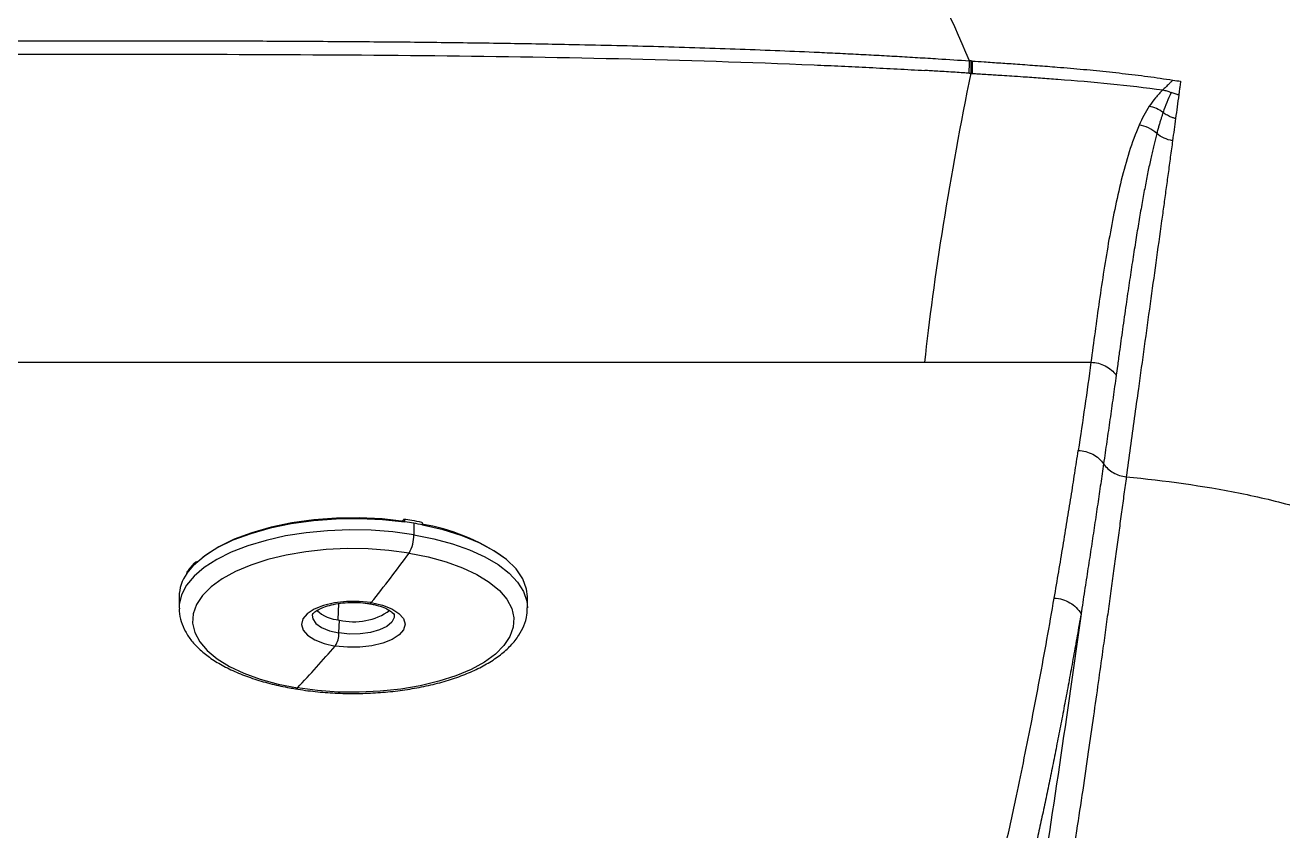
# Model space of a CAD drawing. Extents: x -50 to 28, y -10 to 124.
# Drawn here: x 10.04 to 16.64, y 67.04 to 71.27 of the extents above; entities that cross this region are included whole.
import ezdxf

# ---------------------------------------------------------------- set-up
doc = ezdxf.new("R2010")
doc.units = 0
doc.header["$MEASUREMENT"] = 0
doc.layers.add('GEOMETRY', color=2, linetype='Continuous', lineweight=25)

# ---------------------------------------------------------------- blocks, each defined once
blk = doc.blocks.new('2026 EXCURSION-ENTICE')
at = {"layer": 'GEOMETRY'}
for p, q in [((26.4862, -7.8466), (26.4773, -7.846)), ((26.4922, -7.847), (26.4862, -7.8466)), ((16.3474, -9.4282), (26.2436, -9.4282)), ((26.2436, -9.4282), (27.1147, -9.4282)), ((23.5024, -10.2618), (23.5081, -10.2549)), ((23.5101, -10.2665), (23.5108, -10.2657)), ((23.5163, -10.2661), (23.5163, -10.2679)), ((23.5629, -10.2732), (23.5629, -10.3334)), ((23.6086, -10.2832), (23.6086, -10.2814)), ((22.3731, -10.5352), (22.3731, -10.537)), ((22.4073, -10.4957), (22.4073, -10.4939)), ((22.332, -10.6582), (22.332, -10.7166)), ((24.1588, -10.7166), (24.1588, -10.6582)), ((23.1667, -10.7801), (23.1694, -10.6945)), ((23.1705, -10.849), (23.1726, -10.7811))]:
    blk.add_line(p, q, dxfattribs=at)
at = {"layer": 'GEOMETRY', "flags": 128}
for points in [[(23.5163, -10.2679), (23.3982, -10.2552), (23.2775, -10.2497), (23.1561, -10.2514), (23.0364, -10.2603), (22.9203, -10.2762), (22.81, -10.2989), (22.7074, -10.3279), (22.6142, -10.3627), (22.5323, -10.4028), (22.4629, -10.4474), (22.4073, -10.4957)], [(23.5129, -10.2632), (23.3962, -10.2507), (23.2768, -10.2453), (23.1569, -10.247), (23.0385, -10.2558), (22.9238, -10.2716), (22.8147, -10.2939), (22.7133, -10.3226), (22.6212, -10.357), (22.5402, -10.3966), (22.4715, -10.4407), (22.4589, -10.4504)], [(24.1588, -10.6582), (24.1544, -10.6183), (24.1345, -10.5647), (24.099, -10.5127), (24.0483, -10.4634), (23.9835, -10.4175), (23.9056, -10.3758), (23.8161, -10.3391), (23.7165, -10.308), (23.6086, -10.2832)], [(23.5629, -10.3334), (23.4531, -10.3186), (23.3399, -10.3101), (23.2253, -10.308), (23.111, -10.3124), (22.9989, -10.3231), (22.8906, -10.34), (22.7879, -10.3629), (22.6924, -10.3913), (22.6057, -10.4249), (22.529, -10.4631), (22.4636, -10.5053), (22.4106, -10.5508), (22.3707, -10.5989), (22.3446, -10.6489), (22.3327, -10.6999), (22.332, -10.7187)], [(23.5629, -10.3334), (23.6677, -10.3543), (23.7659, -10.3808), (23.8559, -10.4126), (23.9362, -10.4493), (24.0056, -10.4901), (24.0631, -10.5346), (24.1077, -10.5819), (24.1386, -10.6313), (24.1555, -10.682), (24.1588, -10.7166)], [(23.5385, -10.4297), (23.4328, -10.4156), (23.3239, -10.4078), (23.2136, -10.4064), (23.104, -10.4115), (22.9967, -10.423), (22.8937, -10.4406), (22.7967, -10.464), (22.7073, -10.493), (22.6272, -10.5269), (22.5577, -10.5652), (22.4999, -10.6072), (22.4549, -10.6523), (22.4234, -10.6996), (22.406, -10.7483), (22.4029, -10.7976), (22.4142, -10.8467), (22.4398, -10.8947), (22.4792, -10.9408), (22.5316, -10.9842), (22.5963, -11.0242), (22.6721, -11.06), (22.7577, -11.0911), (22.8516, -11.117), (22.9523, -11.1371)], [(23.5385, -10.4297), (23.6391, -10.4498), (23.7331, -10.4757), (23.8187, -10.5068), (23.8944, -10.5427), (23.9591, -10.5826), (24.0116, -10.626), (24.0509, -10.6721), (24.0765, -10.7201), (24.0878, -10.7692), (24.0848, -10.8186), (24.0673, -10.8673), (24.0358, -10.9146), (23.9908, -10.9596), (23.9331, -11.0017), (23.8635, -11.04), (23.7834, -11.0739), (23.6941, -11.1028), (23.5971, -11.1263), (23.4941, -11.1439), (23.3868, -11.1553), (23.2771, -11.1604), (23.1669, -11.159), (23.058, -11.1512), (22.9523, -11.1371)], [(23.3397, -10.6898), (23.2761, -10.683), (23.2107, -10.6833), (23.1472, -10.6905), (23.0895, -10.7043), (23.0409, -10.7239), (23.0041, -10.7481), (22.9814, -10.7755), (22.974, -10.8046), (22.9823, -10.8336), (23.006, -10.8609), (23.0436, -10.8849), (23.0929, -10.9042), (23.151, -10.9176)], [(23.3397, -10.6898), (23.3979, -10.7033), (23.4472, -10.7225), (23.4847, -10.7465), (23.5084, -10.7738), (23.5168, -10.8028), (23.5094, -10.8319), (23.4866, -10.8593), (23.4498, -10.8836), (23.4012, -10.9031), (23.3435, -10.9169), (23.2801, -10.9242), (23.2147, -10.9244), (23.151, -10.9176)], [(23.0301, -10.7549), (23.033, -10.7748), (23.0496, -10.7988), (23.0795, -10.8201), (23.1207, -10.8373), (23.1705, -10.849)], [(23.4606, -10.755), (23.4599, -10.7676), (23.4474, -10.7921), (23.4211, -10.8144), (23.3828, -10.8328), (23.3352, -10.8462), (23.2815, -10.8537), (23.2253, -10.8546), (23.1705, -10.849)]]:
    blk.add_lwpolyline(points, dxfattribs=at)
at = {"layer": 'GEOMETRY'}
for centre, radius, start, end in [((23.2698, -12.041), 1.792, 80.58514, 82.09265), ((23.2832, -11.9604), 1.7102, 79.03101, 80.586), ((23.4464, -11.2885), 1.0224, 55.05964, 81.06399), ((23.3767, -10.3374), 0.1863, 330.29004, 1.21657), ((16.7111, -5.4197), 8.4684, 321.51343, 323.72848), ((22.5394, -10.6609), 0.2075, 143.29857, 179.24014), ((22.6438, -10.7247), 0.3304, 135.69963, 145.01025), ((23.1884, -10.5783), 0.2034, 228.23124, 265.55098), ((23.2491, -10.4644), 0.3258, 256.42416, 305.38777), ((23.3304, -10.6847), 0.0107, 269.84235, 331.1863), ((23.0428, -10.8498), 0.1277, 327.94854, 0.35994), ((18.4048, -6.8212), 6.2695, 316.49603, 319.20272), ((22.9425, -11.1304), 0.0119, 265.79573, 325.61287)]:
    blk.add_arc(centre, radius, start, end, dxfattribs=at)
for points, knots in [([(36.6428, -38.9849), (36.6428, -38.9538), (36.6428, -38.9209), (36.6428, -38.8518), (36.6428, -38.8157), (36.6428, -38.7044), (36.6428, -38.6259), (36.6429, -38.4716), (36.6429, -38.3959), (36.6429, -38.2918), (36.6429, -38.2586), (36.6429, -38.196), (36.6429, -38.1665), (36.643, -38.1112), (36.643, -38.0854), (36.643, -38.0366), (36.643, -38.0136), (36.643, -37.9686), (36.643, -37.9463), (36.643, -37.9016), (36.643, -37.8792), (36.643, -37.7674), (36.6431, -37.6779), (36.6431, -37.2302), (36.643, -36.8711), (36.6425, -36.1483), (36.642, -35.7846), (36.6407, -35.0531), (36.6397, -34.6853), (36.6362, -33.5784), (36.6327, -32.8363), (36.6258, -31.7329), (36.6232, -31.3667), (36.6174, -30.6389), (36.6143, -30.2773), (36.6073, -29.5579), (36.6036, -29.2001), (36.5954, -28.4845), (36.5909, -28.1267), (36.5766, -27.0538), (36.5657, -26.3392), (36.5282, -24.1982), (36.497, -22.7741), (36.4381, -20.634), (36.4164, -19.92), (36.3801, -18.8478), (36.3674, -18.4902), (36.3408, -17.775), (36.3267, -17.4174), (36.2972, -16.7019), (36.2818, -16.3439), (36.2492, -15.6276), (36.2321, -15.2693), (36.1961, -14.5528), (36.1772, -14.1946), (36.1373, -13.4788), (36.1163, -13.1213), (36.0491, -12.0493), (35.9987, -11.335), (35.8805, -9.9073), (35.8128, -9.1939), (35.7232, -8.3929), (35.713, -8.3039), (35.6975, -8.1705), (35.6923, -8.1261), (35.6818, -8.0371), (35.6765, -7.9925), (35.665, -7.9028), (35.6586, -7.8577), (35.6448, -7.7684), (35.6373, -7.7241), (35.6214, -7.6359), (35.6129, -7.5919), (35.5946, -7.5036), (35.5849, -7.4593), (35.4923, -7.0621), (35.374, -6.7174), (35.0708, -6.0592), (34.8858, -5.7456), (34.4563, -5.1619), (34.2117, -4.8918), (33.673, -4.4064), (33.379, -4.1911), (32.7534, -3.8241), (32.4219, -3.6725), (31.9069, -3.4974), (31.7324, -3.4478), (31.4674, -3.3867), (31.3785, -3.3686), (31.2447, -3.3449), (31.1999, -3.3375), (31.1102, -3.3239), (31.0652, -3.3177), (30.9981, -3.3092), (30.9757, -3.3065), (30.9311, -3.3012), (30.9089, -3.2986), (30.8644, -3.2933), (30.842, -3.2907), (30.7963, -3.2853), (30.7731, -3.2826), (30.702, -3.2744), (30.6528, -3.2687), (30.5544, -3.2576), (30.5054, -3.2521), (30.4346, -3.2442), (30.4114, -3.2416), (30.3659, -3.2366), (30.3436, -3.2342), (30.2768, -3.2269), (30.2323, -3.2221), (30.0987, -3.2078), (30.0097, -3.1985), (29.208, -3.1159), (28.4943, -3.0535), (27.0663, -2.9444), (26.3519, -2.8976), (25.4585, -2.8452), (25.2798, -2.835), (24.9224, -2.8152), (24.7437, -2.8055), (24.2082, -2.7773), (23.8523, -2.7596), (23.1438, -2.7258), (22.7911, -2.7098), (22.0879, -2.6794), (21.7373, -2.665), (21.0356, -2.6375), (20.6844, -2.6244), (19.9793, -2.5993), (19.6253, -2.5873), (18.9141, -2.5644), (18.5568, -2.5535), (17.8413, -2.5327), (17.4836, -2.5228), (16.41, -2.4947), (15.6939, -2.4779), (14.2607, -2.4478), (13.5436, -2.4345), (12.1094, -2.4109), (11.3923, -2.4007), (9.9589, -2.3829), (9.2426, -2.3754), (8.1688, -2.366), (7.8109, -2.3632), (7.2742, -2.3594), (7.0952, -2.3582), (6.734, -2.3559), (6.5517, -2.3549), (6.1823, -2.3529), (5.9953, -2.3519), (5.6165, -2.3502), (5.4248, -2.3494), (4.8447, -2.3471), (4.4512, -2.3459), (3.8632, -2.3443), (3.6676, -2.3438), (3.2794, -2.343), (3.0868, -2.3426), (2.7059, -2.3419), (2.5177, -2.3416), (2.1461, -2.3411), (1.9627, -2.3408), (1.5999, -2.3404), (1.4204, -2.3403), (1.0624, -2.34), (0.8835, -2.3399), (0.3468, -2.3397), (-0.0111, -2.3396), (-1.0845, -2.3399), (-1.8002, -2.3405), (-3.2315, -2.3427), (-3.9472, -2.3443), (-5.3786, -2.3489), (-6.0943, -2.352), (-7.5257, -2.3608), (-8.2412, -2.3663), (-9.6738, -2.3799), (-10.391, -2.3879), (-11.827, -2.4068), (-12.5458, -2.4177), (-13.983, -2.4426), (-14.7013, -2.4566), (-16.1362, -2.4882), (-16.8526, -2.5057), (-17.7473, -2.5302), (-17.9261, -2.5352), (-18.2839, -2.5455), (-18.4628, -2.5508), (-18.999, -2.5671), (-19.3554, -2.5785), (-20.0636, -2.6022), (-20.4155, -2.6146), (-21.1159, -2.6406), (-21.4645, -2.6541), (-22.1614, -2.6825), (-22.5098, -2.6974), (-23.2094, -2.7289), (-23.5607, -2.7454), (-24.2677, -2.7804), (-24.6234, -2.7989), (-25.1589, -2.8282), (-25.3376, -2.8382), (-25.695, -2.8589), (-25.8737, -2.8696), (-26.4099, -2.9025), (-26.7676, -2.9259), (-27.4834, -2.9761), (-27.8414, -3.0029), (-28.5569, -3.0608), (-28.9143, -3.0919), (-29.4497, -3.1421), (-29.6281, -3.1595), (-29.8954, -3.1866), (-29.9845, -3.1958), (-30.1181, -3.2099), (-30.1626, -3.2146), (-30.2294, -3.2218), (-30.2518, -3.2242), (-30.2974, -3.2291), (-30.3205, -3.2317), (-30.3913, -3.2394), (-30.4403, -3.2448), (-30.5396, -3.2559), (-30.5898, -3.2616), (-30.6878, -3.2727), (-30.7354, -3.2782), (-30.8272, -3.2889), (-30.8713, -3.2941), (-30.938, -3.302), (-30.9602, -3.3046), (-31.0049, -3.3101), (-31.0274, -3.3129), (-31.0947, -3.3217), (-31.1396, -3.3282), (-31.274, -3.3493), (-31.3632, -3.3657), (-31.8068, -3.4586), (-32.154, -3.5691), (-32.8192, -3.8576), (-33.1371, -4.0356), (-33.7306, -4.4522), (-34.0061, -4.6908), (-34.5034, -5.2184), (-34.7251, -5.5074), (-35.1057, -6.1243), (-35.2647, -6.4521), (-35.4513, -6.9629), (-35.5048, -7.1361), (-35.5721, -7.4008), (-35.5923, -7.4898), (-35.6191, -7.6236), (-35.6274, -7.6682), (-35.6391, -7.7352), (-35.6429, -7.7576), (-35.6501, -7.8023), (-35.6536, -7.8248), (-35.6601, -7.8689), (-35.6632, -7.8904), (-35.669, -7.9335), (-35.6718, -7.9552), (-35.6773, -7.9995), (-35.68, -8.022), (-35.6853, -8.0666), (-35.6879, -8.0888), (-35.701, -8.1998), (-35.7113, -8.2888), (-35.7416, -8.5557), (-35.7611, -8.7338), (-35.8548, -9.6244), (-35.9185, -10.3381), (-36.0299, -11.7663), (-36.0776, -12.4807), (-36.163, -13.9102), (-36.2007, -14.6252), (-36.2697, -16.0552), (-36.3009, -16.7704), (-36.3576, -18.2009), (-36.3831, -18.9162), (-36.4295, -20.3451), (-36.4503, -21.0586), (-36.488, -22.4845), (-36.5049, -23.1969), (-36.5351, -24.6223), (-36.5485, -25.3353), (-36.5723, -26.7631), (-36.5827, -27.478), (-36.5939, -28.3724), (-36.5961, -28.5513), (-36.6003, -28.9091), (-36.6023, -29.088), (-36.608, -29.6253), (-36.6116, -29.9845), (-36.618, -30.7077), (-36.621, -31.0717), (-36.6263, -31.8041), (-36.6286, -32.1726), (-36.6349, -33.2816), (-36.6379, -34.0258), (-36.6409, -35.1326), (-36.6416, -35.4999), (-36.6426, -36.2298), (-36.6429, -36.5923), (-36.6431, -37.3131), (-36.6431, -37.6713), (-36.643, -38.0739), (-36.643, -38.1187), (-36.643, -38.2079), (-36.6429, -38.2521), (-36.6429, -38.3384), (-36.6429, -38.3806), (-36.6429, -38.4626), (-36.6429, -38.5024), (-36.6428, -38.6188), (-36.6428, -38.6921), (-36.6428, -38.8373), (-36.6428, -38.9094), (-36.6428, -38.9849)], [0, 0, 0, 0, 0.000488, 0.000488, 0.000977, 0.000977, 0.001953, 0.001953, 0.00293, 0.00293, 0.003418, 0.003418, 0.003906, 0.003906, 0.004395, 0.004395, 0.004883, 0.004883, 0.005371, 0.005371, 0.005859, 0.005859, 0.007813, 0.007813, 0.015625, 0.015625, 0.023438, 0.023438, 0.03125, 0.03125, 0.046875, 0.046875, 0.054688, 0.054688, 0.0625, 0.0625, 0.070313, 0.070313, 0.078125, 0.078125, 0.09375, 0.09375, 0.125, 0.125, 0.140625, 0.140625, 0.148438, 0.148438, 0.15625, 0.15625, 0.164063, 0.164063, 0.171875, 0.171875, 0.179688, 0.179688, 0.1875, 0.1875, 0.203125, 0.203125, 0.21875, 0.21875, 0.220703, 0.220703, 0.22168, 0.22168, 0.222656, 0.222656, 0.223633, 0.223633, 0.224609, 0.224609, 0.225586, 0.225586, 0.226563, 0.226563, 0.234375, 0.234375, 0.242188, 0.242188, 0.25, 0.25, 0.257813, 0.257813, 0.265625, 0.265625, 0.269531, 0.269531, 0.271484, 0.271484, 0.272461, 0.272461, 0.273438, 0.273438, 0.273926, 0.273926, 0.274414, 0.274414, 0.274902, 0.274902, 0.275391, 0.275391, 0.276367, 0.276367, 0.277344, 0.277344, 0.277832, 0.277832, 0.27832, 0.27832, 0.279297, 0.279297, 0.28125, 0.28125, 0.296875, 0.296875, 0.3125, 0.3125, 0.316406, 0.316406, 0.320313, 0.320313, 0.328125, 0.328125, 0.335938, 0.335938, 0.34375, 0.34375, 0.351563, 0.351563, 0.359375, 0.359375, 0.367188, 0.367188, 0.375, 0.375, 0.390625, 0.390625, 0.40625, 0.40625, 0.421875, 0.421875, 0.4375, 0.4375, 0.445313, 0.445313, 0.449219, 0.449219, 0.453125, 0.453125, 0.457031, 0.457031, 0.460938, 0.460938, 0.46875, 0.46875, 0.472656, 0.472656, 0.476563, 0.476563, 0.480469, 0.480469, 0.484375, 0.484375, 0.488281, 0.488281, 0.492188, 0.492188, 0.5, 0.5, 0.515625, 0.515625, 0.53125, 0.53125, 0.546875, 0.546875, 0.5625, 0.5625, 0.578125, 0.578125, 0.59375, 0.59375, 0.609375, 0.609375, 0.625, 0.625, 0.628906, 0.628906, 0.632813, 0.632813, 0.640625, 0.640625, 0.648438, 0.648438, 0.65625, 0.65625, 0.664063, 0.664063, 0.671875, 0.671875, 0.679688, 0.679688, 0.683594, 0.683594, 0.6875, 0.6875, 0.695313, 0.695313, 0.703125, 0.703125, 0.710938, 0.710938, 0.714844, 0.714844, 0.716797, 0.716797, 0.717773, 0.717773, 0.718262, 0.718262, 0.71875, 0.71875, 0.719727, 0.719727, 0.720703, 0.720703, 0.72168, 0.72168, 0.722656, 0.722656, 0.723145, 0.723145, 0.723633, 0.723633, 0.724609, 0.724609, 0.726563, 0.726563, 0.734375, 0.734375, 0.742188, 0.742188, 0.75, 0.75, 0.757813, 0.757813, 0.765625, 0.765625, 0.769531, 0.769531, 0.771484, 0.771484, 0.772461, 0.772461, 0.772949, 0.772949, 0.773438, 0.773438, 0.773926, 0.773926, 0.774414, 0.774414, 0.774902, 0.774902, 0.775391, 0.775391, 0.777344, 0.777344, 0.78125, 0.78125, 0.796875, 0.796875, 0.8125, 0.8125, 0.828125, 0.828125, 0.84375, 0.84375, 0.859375, 0.859375, 0.875, 0.875, 0.890625, 0.890625, 0.90625, 0.90625, 0.921875, 0.921875, 0.925781, 0.925781, 0.929688, 0.929688, 0.9375, 0.9375, 0.945313, 0.945313, 0.953125, 0.953125, 0.96875, 0.96875, 0.976563, 0.976563, 0.984375, 0.984375, 0.992188, 0.992188, 0.993164, 0.993164, 0.994141, 0.994141, 0.995117, 0.995117, 0.996094, 0.996094, 0.998047, 0.998047, 1, 1, 1, 1]), ([(10.0556, -2.4744), (11.2774, -2.4882), (12.5006, -2.5059), (14.3345, -2.5394), (14.9456, -2.5518), (16.1671, -2.579), (16.7774, -2.594), (17.6926, -2.6186), (17.9976, -2.6272), (18.6074, -2.6451), (18.9119, -2.6544), (19.5185, -2.6739), (19.8206, -2.684), (20.4226, -2.705), (20.7226, -2.7159), (21.6207, -2.7499), (22.2176, -2.7745), (23.1188, -2.8148), (23.4202, -2.8288), (24.0253, -2.8583), (24.329, -2.8737), (24.7856, -2.8979), (24.9379, -2.9061), (25.2425, -2.923), (25.3948, -2.9316), (25.8517, -2.9582), (26.1562, -2.9768), (27.0694, -3.0358), (27.678, -3.0794), (28.8941, -3.179), (29.5017, -3.2351), (30.1463, -3.3034), (30.2032, -3.3094), (30.2601, -3.3156), (30.298, -3.3197), (30.3169, -3.3218), (30.374, -3.328), (30.4129, -3.3323), (30.4934, -3.3413), (30.5349, -3.3459), (30.6186, -3.3554), (30.6607, -3.3602), (30.7427, -3.3697), (30.7827, -3.3743), (30.8601, -3.3834), (30.8977, -3.3878), (30.9734, -3.3968), (31.0112, -3.4014), (31.124, -3.4164), (31.1993, -3.4281), (31.3489, -3.4548), (31.4235, -3.4697), (31.646, -3.5192), (31.7929, -3.5586), (32.2278, -3.6958), (32.5099, -3.8123), (33.0498, -4.0922), (33.3076, -4.2556), (33.7911, -4.6242), (34.0169, -4.8295), (34.4296, -5.2757), (34.6165, -5.5167), (34.946, -6.0271), (35.0887, -6.2965), (35.3256, -6.8562), (35.4199, -7.1463), (35.4972, -7.4795), (35.5054, -7.5166), (35.5209, -7.5907), (35.5282, -7.6276), (35.542, -7.7015), (35.5485, -7.7385), (35.5608, -7.813), (35.5665, -7.8505), (35.5826, -7.9633), (35.5914, -8.0389), (35.6093, -8.1904), (35.6181, -8.2662), (35.6614, -8.6449), (35.6938, -8.9483), (35.7853, -9.859), (35.8384, -10.467), (35.9331, -11.6837), (35.9747, -12.2923), (36.0311, -13.206), (36.049, -13.5107), (36.0831, -14.1208), (36.0993, -14.426), (36.1461, -15.342), (36.1747, -15.953), (36.2142, -16.8684), (36.2268, -17.1734), (36.251, -17.7831), (36.2626, -18.088), (36.2959, -19.0025), (36.3162, -19.6119), (36.3536, -20.8295), (36.3707, -21.4377), (36.402, -22.6534), (36.4162, -23.261), (36.4421, -24.4765), (36.4538, -25.0844), (36.4749, -26.3015), (36.4844, -26.9106), (36.497, -27.8252), (36.501, -28.1302), (36.5066, -28.5878), (36.5083, -28.7403), (36.5118, -29.0454), (36.5135, -29.1979), (36.5183, -29.6561), (36.5213, -29.9623), (36.5269, -30.5778), (36.5295, -30.8871), (36.5342, -31.509), (36.5364, -31.8215), (36.5403, -32.4489), (36.542, -32.7637), (36.5466, -33.7092), (36.5489, -34.3407), (36.5512, -35.2803), (36.5518, -35.5922), (36.5526, -36.2127), (36.5528, -36.5213), (36.5531, -37.1356), (36.5531, -37.4413), (36.5531, -37.8228), (36.5531, -37.8991), (36.553, -37.9945), (36.553, -38.0137), (36.553, -38.0537), (36.553, -38.0745), (36.553, -38.1185), (36.553, -38.1418), (36.553, -38.1909), (36.553, -38.2169), (36.5529, -38.2986), (36.5529, -38.3585), (36.5529, -38.4848), (36.5529, -38.551), (36.5528, -38.6831), (36.5528, -38.7489), (36.5528, -38.8733), (36.5528, -38.9319), (36.5528, -38.9849)], [0, 0, 0, 0, 0.0625, 0.0625, 0.09375, 0.09375, 0.125, 0.125, 0.140625, 0.140625, 0.15625, 0.15625, 0.171875, 0.171875, 0.1875, 0.1875, 0.21875, 0.21875, 0.234375, 0.234375, 0.25, 0.25, 0.257813, 0.257813, 0.265625, 0.265625, 0.28125, 0.28125, 0.3125, 0.3125, 0.34375, 0.34375, 0.345703, 0.34668, 0.34668, 0.347656, 0.347656, 0.349609, 0.349609, 0.351563, 0.351563, 0.353516, 0.353516, 0.355469, 0.355469, 0.357422, 0.357422, 0.359375, 0.359375, 0.363281, 0.363281, 0.367188, 0.367188, 0.375, 0.375, 0.390625, 0.390625, 0.40625, 0.40625, 0.421875, 0.421875, 0.4375, 0.4375, 0.453125, 0.453125, 0.46875, 0.46875, 0.470703, 0.470703, 0.472656, 0.472656, 0.474609, 0.474609, 0.476563, 0.476563, 0.480469, 0.480469, 0.484375, 0.484375, 0.5, 0.5, 0.53125, 0.53125, 0.5625, 0.5625, 0.578125, 0.578125, 0.59375, 0.59375, 0.625, 0.625, 0.640625, 0.640625, 0.65625, 0.65625, 0.6875, 0.6875, 0.71875, 0.71875, 0.75, 0.75, 0.78125, 0.78125, 0.8125, 0.8125, 0.828125, 0.828125, 0.835938, 0.835938, 0.84375, 0.84375, 0.859375, 0.859375, 0.875, 0.875, 0.890625, 0.890625, 0.90625, 0.90625, 0.9375, 0.9375, 0.953125, 0.953125, 0.96875, 0.96875, 0.984375, 0.984375, 0.988281, 0.988281, 0.989258, 0.989258, 0.990234, 0.990234, 0.991211, 0.991211, 0.992188, 0.992188, 0.994141, 0.994141, 0.996094, 0.996094, 0.998047, 0.998047, 1, 1, 1, 1]), ([(36.4112, -38.9849), (36.4113, -38.6785), (36.4115, -38.0666), (36.4117, -36.8427), (36.4097, -34.7009), (36.3967, -31.6014), (36.3608, -27.9306), (36.3005, -24.2601), (36.2265, -21.2253), (36.1477, -18.7782), (36.0775, -16.9427), (36.0088, -15.4201), (35.9459, -14.1966), (35.8937, -13.2691), (35.8371, -12.3615), (35.7727, -11.4374), (35.7014, -10.5322), (35.6197, -9.6175), (35.5432, -8.8641), (35.4864, -8.3578), (35.4597, -8.1312), (35.4465, -8.0187), (35.4337, -7.9183), (35.4067, -7.7419), (35.3606, -7.5039), (35.2844, -7.2074), (35.175, -6.8675), (35.0214, -6.4889), (34.8112, -6.0802), (34.5653, -5.6919), (34.2857, -5.3271), (33.9746, -4.9889), (33.6345, -4.6798), (33.2681, -4.4024), (32.8784, -4.1588), (32.4684, -3.951), (32.0417, -3.7807), (31.6014, -3.6491), (31.2636, -3.5804), (31.036, -3.547), (30.9206, -3.533), (30.806, -3.5196), (30.6547, -3.5019), (30.4662, -3.4805), (30.0178, -3.4312), (29.3325, -3.3619), (28.427, -3.2813), (27.5046, -3.2091), (26.6, -3.1463), (25.675, -3.0889), (24.7224, -3.0355), (23.7072, -2.9837), (22.6641, -2.9355), (21.6083, -2.8911), (20.3956, -2.8448), (18.9921, -2.7975), (17.6558, -2.7586), (16.5404, -2.7298), (15.6621, -2.7091), (14.7674, -2.6898), (13.8563, -2.672), (12.9289, -2.6557), (11.9851, -2.6409), (11.025, -2.6274), (10.3795, -2.6198), (10.054, -2.616)], [0, 0, 0, 0, 0.015644, 0.031241, 0.062484, 0.12499, 0.18948, 0.249903, 0.312402, 0.344459, 0.374904, 0.406177, 0.422271, 0.437447, 0.453604, 0.4687, 0.484738, 0.499957, 0.515584, 0.523397, 0.525969, 0.527234, 0.529182, 0.531134, 0.536345, 0.541547, 0.546756, 0.554567, 0.562377, 0.570188, 0.577998, 0.585809, 0.593619, 0.601429, 0.60924, 0.617052, 0.624863, 0.632667, 0.640482, 0.642436, 0.64441, 0.646417, 0.648326, 0.652187, 0.656099, 0.67136, 0.68735, 0.702509, 0.718598, 0.733641, 0.749825, 0.767306, 0.785537, 0.803139, 0.821254, 0.847494, 0.874831, 0.889505, 0.904457, 0.919687, 0.935194, 0.950979, 0.967041, 0.983382, 1, 1, 1, 1]), ([(27.1898, -6.6258), (27.2025, -6.6297), (27.228, -6.6376), (27.266, -6.6499), (27.3038, -6.6625), (27.3415, -6.6755), (27.3789, -6.6888), (27.4162, -6.7025), (27.4533, -6.7166), (27.4902, -6.731), (27.527, -6.7458), (27.5636, -6.7609), (27.6, -6.7764), (27.6363, -6.7922), (27.6725, -6.8084), (27.7084, -6.8248), (27.7443, -6.8416), (27.78, -6.8587), (27.8156, -6.8762), (27.9023, -6.9195), (28.0187, -6.9816), (28.1818, -7.0755), (28.3254, -7.1636), (28.4844, -7.2667), (28.6414, -7.3737), (28.8033, -7.4897), (28.9729, -7.6165), (29.1286, -7.7383), (29.2753, -7.8584), (29.3781, -7.9457), (29.458, -8.0156), (29.5188, -8.07), (29.5794, -8.1253), (29.6193, -8.1629), (29.6393, -8.1818)], [0, 0, 0, 0, 0.013674, 0.027325, 0.040956, 0.054567, 0.068162, 0.081741, 0.095308, 0.108863, 0.12241, 0.13595, 0.149485, 0.163017, 0.17655, 0.190085, 0.203626, 0.217174, 0.230734, 0.244308, 0.316628, 0.366054, 0.43742, 0.489456, 0.560418, 0.632359, 0.69366, 0.777519, 0.834977, 0.888087, 0.915848, 0.943754, 0.971804, 1, 1, 1, 1]), ([(17.328, -7.7669), (17.4095, -7.766), (17.5983, -7.7638), (17.9203, -7.7605), (18.3197, -7.7569), (18.8875, -7.7524), (19.5281, -7.7483), (20.2588, -7.7446), (20.941, -7.7419), (21.5452, -7.7405), (22.0231, -7.7401), (22.3914, -7.7405), (22.7443, -7.7414), (22.9745, -7.7427), (23.0869, -7.7433)], [0, 0, 0, 0, 0.042459, 0.098376, 0.167738, 0.250558, 0.394126, 0.501462, 0.631187, 0.74953, 0.81617, 0.88013, 0.941407, 1, 1, 1, 1]), ([(23.0869, -7.7433), (23.152, -7.7437), (23.2808, -7.7446), (23.4722, -7.7462), (23.66, -7.7481), (23.844, -7.7504), (24.0244, -7.753), (24.2011, -7.7559), (24.3924, -7.7595), (24.5983, -7.7639), (24.8186, -7.7695), (25.0352, -7.7758), (25.2479, -7.783), (25.4567, -7.7908), (25.5946, -7.7969), (25.663, -7.7998)], [0, 0, 0, 0, 0.075713, 0.149998, 0.222857, 0.294289, 0.364296, 0.432878, 0.500034, 0.587054, 0.672603, 0.756676, 0.839269, 0.920378, 1, 1, 1, 1]), ([(21.5568, -7.8112), (21.8991, -7.8107), (22.2415, -7.8107), (22.9257, -7.8126), (23.2677, -7.8144), (23.9519, -7.8214), (24.2942, -7.8265), (24.9786, -7.8421), (25.3205, -7.8526), (25.6622, -7.8672)], [0, 0, 0, 0, 0.25, 0.25, 0.5, 0.5, 0.75, 0.75, 1, 1, 1, 1]), ([(25.663, -7.7998), (25.6994, -7.8015), (25.7722, -7.8049), (25.8811, -7.8103), (25.9896, -7.816), (26.0976, -7.822), (26.2052, -7.8283), (26.2768, -7.8328), (26.3125, -7.835)], [0, 0, 0, 0, 0.168284, 0.335922, 0.502912, 0.669255, 0.834951, 1, 1, 1, 1]), ([(26.4767, -7.9108), (26.4767, -7.9067), (26.4767, -7.902), (26.4768, -7.8913), (26.4768, -7.8854), (26.4769, -7.8734), (26.477, -7.8673), (26.4771, -7.8559), (26.4772, -7.8506), (26.4773, -7.846)], [0, 0, 0, 0, 0.25, 0.25, 0.5, 0.5, 0.75, 0.75, 1, 1, 1, 1]), ([(26.4856, -7.9114), (26.4856, -7.9073), (26.4857, -7.9025), (26.4857, -7.8919), (26.4858, -7.886), (26.4859, -7.874), (26.486, -7.8679), (26.4861, -7.8565), (26.4862, -7.8512), (26.4862, -7.8466)], [0, 0, 0, 0, 0.25, 0.25, 0.5, 0.5, 0.75, 0.75, 1, 1, 1, 1]), ([(26.4922, -7.847), (26.4922, -7.8516), (26.4921, -7.8569), (26.492, -7.8683), (26.4919, -7.8744), (26.4918, -7.8864), (26.4917, -7.8923), (26.4917, -7.9029), (26.4916, -7.9077), (26.4916, -7.9118)], [0, 0, 0, 0, 0.25, 0.25, 0.5, 0.5, 0.75, 0.75, 1, 1, 1, 1]), ([(25.6622, -7.8672), (25.7099, -7.8692), (25.7577, -7.8714), (25.8543, -7.8758), (25.9032, -7.8782), (26.0011, -7.8831), (26.0502, -7.8856), (26.1476, -7.8909), (26.1959, -7.8936), (26.2437, -7.8964)], [0, 0, 0, 0, 0.25, 0.25, 0.5, 0.5, 0.75, 0.75, 1, 1, 1, 1]), ([(26.3118, -7.9005), (26.2982, -7.8996), (26.2856, -7.8989), (26.2629, -7.8975), (26.2529, -7.8969), (26.2437, -7.8964)], [0, 0, 0, 0, 0.5, 0.5, 1, 1, 1, 1]), ([(26.4767, -7.9108), (26.4667, -7.9102), (26.456, -7.9095), (26.4311, -7.9078), (26.417, -7.9069), (26.4017, -7.906)], [0, 0, 0, 0, 0.5, 0.5, 1, 1, 1, 1]), ([(26.4916, -7.9118), (26.4994, -7.9123), (26.5073, -7.9128), (26.5244, -7.9138), (26.5336, -7.9144), (26.5433, -7.915)], [0, 0, 0, 0, 0.5, 0.5, 1, 1, 1, 1]), ([(26.5538, -7.8511), (26.5831, -7.853), (26.6414, -7.8569), (26.6998, -7.8609), (26.7289, -7.863)], [0, 0, 0, 0, 0.501305, 1, 1, 1, 1]), ([(26.7289, -7.863), (26.7639, -7.8655), (26.8338, -7.8704), (26.9036, -7.876), (26.9383, -7.8787)], [0, 0, 0, 0, 0.502298, 1, 1, 1, 1]), ([(26.9383, -7.8787), (26.9613, -7.8806), (27.0071, -7.8844), (27.0756, -7.8905), (27.1438, -7.897), (27.2115, -7.904), (27.2789, -7.9114), (27.3459, -7.9193), (27.4125, -7.9278), (27.4786, -7.9369), (27.5225, -7.9435), (27.5445, -7.9468)], [0, 0, 0, 0, 0.1132484, 0.2259565, 0.3381229, 0.4497485, 0.5608369, 0.6713946, 0.7814317, 0.8909612, 1, 1, 1, 1]), ([(26.5833, -7.9175), (26.5954, -7.9183), (26.6071, -7.9191), (26.6285, -7.9204), (26.6382, -7.9211), (26.6477, -7.9217)], [0, 0, 0, 0, 0.5, 0.5, 1, 1, 1, 1]), ([(26.7592, -7.929), (26.7894, -7.9311), (26.8194, -7.9332), (26.8801, -7.9375), (26.9108, -7.9398), (26.9416, -7.9421)], [0, 0, 0, 0, 0.5, 0.5, 1, 1, 1, 1]), ([(27.5234, -7.9679), (27.5207, -7.9706), (27.518, -7.9733), (27.5126, -7.9786), (27.5099, -7.9813), (27.5045, -7.9865), (27.5019, -7.989), (27.4968, -7.9939), (27.4944, -7.9962), (27.492, -7.9985)], [0, 0, 0, 0, 0.25, 0.25, 0.5, 0.5, 0.75, 0.75, 1, 1, 1, 1]), ([(27.5445, -7.9468), (27.5409, -7.9504), (27.5373, -7.954), (27.5302, -7.9612), (27.5267, -7.9646), (27.5234, -7.9679)], [0, 0, 0, 0, 0.5, 0.5, 1, 1, 1, 1]), ([(27.5813, -7.9802), (27.5803, -7.9876), (27.5783, -8.0024), (27.5763, -8.0172), (27.5753, -8.0246)], [0, 0, 0, 0, 0.500808, 1, 1, 1, 1]), ([(27.492, -7.9985), (27.4782, -8.012), (27.4653, -8.0259), (27.4414, -8.0546), (27.4304, -8.0693), (27.4204, -8.0844)], [0, 0, 0, 0, 0.5, 0.5, 1, 1, 1, 1]), ([(27.492, -7.9985), (27.4979, -7.9998), (27.5048, -8.0013), (27.5197, -8.0059), (27.5277, -8.0089), (27.5357, -8.0119)], [0, 0, 0, 0, 0.5, 0.5, 1, 1, 1, 1]), ([(27.5753, -8.0246), (27.57, -8.0232), (27.5638, -8.0217), (27.5503, -8.0173), (27.543, -8.0146), (27.5357, -8.0119)], [0, 0, 0, 0, 0.5, 0.5, 1, 1, 1, 1]), ([(27.5753, -8.0246), (27.5725, -8.0453), (27.567, -8.0865), (27.5614, -8.128), (27.5586, -8.1486)], [0, 0, 0, 0, 0.502785, 1, 1, 1, 1]), ([(27.4204, -8.0844), (27.4099, -8.1003), (27.4005, -8.1165), (27.3831, -8.1495), (27.3751, -8.1663), (27.3675, -8.1834)], [0, 0, 0, 0, 0.5, 0.5, 1, 1, 1, 1]), ([(27.4931, -8.117), (27.4913, -8.1224), (27.4875, -8.1333), (27.4821, -8.1502), (27.4766, -8.1681), (27.471, -8.1868), (27.4655, -8.2065), (27.4619, -8.22), (27.46, -8.2269)], [0, 0, 0, 0, 0.148361, 0.304025, 0.467007, 0.637321, 0.81498, 1, 1, 1, 1]), ([(27.5586, -8.1486), (27.5564, -8.1481), (27.5517, -8.1469), (27.544, -8.1445), (27.5354, -8.1413), (27.5257, -8.1371), (27.5153, -8.1318), (27.5042, -8.1252), (27.4969, -8.1198), (27.4931, -8.117)], [0, 0, 0, 0, 0.093068, 0.202742, 0.329018, 0.471889, 0.631349, 0.807389, 1, 1, 1, 1]), ([(27.5586, -8.1486), (27.556, -8.1681), (27.5508, -8.2068), (27.5455, -8.2456), (27.5429, -8.265)], [0, 0, 0, 0, 0.5030341, 1, 1, 1, 1]), ([(27.3675, -8.1834), (27.3475, -8.2287), (27.3306, -8.2758), (27.3002, -8.3723), (27.2866, -8.4218), (27.2616, -8.5226), (27.2502, -8.5739), (27.2288, -8.6779), (27.2188, -8.7306), (27.1906, -8.8902), (27.174, -8.9986), (27.1431, -9.2151), (27.1289, -9.3233), (27.1147, -9.4282)], [0, 0, 0, 0, 0.125, 0.125, 0.25, 0.25, 0.375, 0.375, 0.5, 0.5, 0.75, 0.75, 1, 1, 1, 1]), ([(27.46, -8.2269), (27.4474, -8.2152), (27.4329, -8.2054), (27.4015, -8.1906), (27.3847, -8.1857), (27.3675, -8.1834)], [0, 0, 0, 0, 0.5, 0.5, 1, 1, 1, 1]), ([(27.46, -8.2269), (27.4576, -8.2362), (27.4527, -8.2549), (27.4457, -8.2835), (27.4386, -8.3132), (27.4317, -8.3438), (27.422, -8.3884), (27.4094, -8.4494), (27.3997, -8.5005), (27.3947, -8.5272)], [0, 0, 0, 0, 0.095073, 0.192705, 0.292903, 0.395674, 0.501023, 0.739907, 1, 1, 1, 1]), ([(27.5429, -8.265), (27.5275, -8.2625), (27.5125, -8.2579), (27.4845, -8.2451), (27.4715, -8.2368), (27.46, -8.2269)], [0, 0, 0, 0, 0.5, 0.5, 1, 1, 1, 1]), ([(27.5429, -8.265), (27.539, -8.2938), (27.5312, -8.351), (27.5196, -8.4365), (27.5081, -8.5209), (27.4967, -8.604), (27.4791, -8.7319), (27.4554, -8.9034), (27.4249, -9.1229), (27.3944, -9.3435), (27.3666, -9.5439), (27.3423, -9.7208), (27.3213, -9.8745), (27.3072, -9.9777), (27.3002, -10.0293)], [0, 0, 0, 0, 0.0508308, 0.1008067, 0.1499226, 0.198173, 0.2455527, 0.3718415, 0.494108, 0.6210127, 0.7456913, 0.8306972, 0.9154691, 1, 1, 1, 1]), ([(27.3947, -8.5272), (27.3921, -8.541), (27.387, -8.5689), (27.3793, -8.6117), (27.3716, -8.6561), (27.3638, -8.7021), (27.356, -8.7496), (27.348, -8.7988), (27.34, -8.8495), (27.3319, -8.9019), (27.3237, -8.956), (27.3126, -9.0302), (27.2981, -9.13), (27.2808, -9.252), (27.2659, -9.3601), (27.2548, -9.4405), (27.2492, -9.4805), (27.247, -9.4965)], [0, 0, 0, 0, 0.044782, 0.090943, 0.138487, 0.187418, 0.237741, 0.289462, 0.342583, 0.397111, 0.453051, 0.510407, 0.626362, 0.758891, 0.880551, 0.951901, 1, 1, 1, 1]), ([(27.1147, -9.4282), (27.1409, -9.4289), (27.1671, -9.4356), (27.2131, -9.4594), (27.2329, -9.4764), (27.247, -9.4965)], [0, 0, 0, 0, 0.5, 0.5, 1, 1, 1, 1]), ([(27.247, -9.4965), (27.2416, -9.5352), (27.2309, -9.6123), (27.2145, -9.7284), (27.1979, -9.8446), (27.1867, -9.9223), (27.1811, -9.9611)], [0, 0, 0, 0, 0.250422, 0.500581, 0.750451, 1, 1, 1, 1]), ([(26.9221, -10.6663), (26.93, -10.6199), (26.9457, -10.5286), (26.9683, -10.3935), (26.9899, -10.2624), (27.0104, -10.1352), (27.0298, -10.012), (27.0421, -9.9312), (27.0482, -9.8914)], [0, 0, 0, 0, 0.179549, 0.353944, 0.523187, 0.687276, 0.846214, 1, 1, 1, 1]), ([(27.0482, -9.8914), (27.0746, -9.8922), (27.1009, -9.8991), (27.1472, -9.9233), (27.167, -9.9406), (27.1811, -9.9611)], [0, 0, 0, 0, 0.5, 0.5, 1, 1, 1, 1]), ([(27.1811, -9.9611), (27.176, -9.9959), (27.1657, -10.0663), (27.1499, -10.1734), (27.1336, -10.2832), (27.1167, -10.3958), (27.0992, -10.5111), (27.0811, -10.6291), (27.0688, -10.7088), (27.0626, -10.749)], [0, 0, 0, 0, 0.1333996, 0.2699456, 0.4096418, 0.5524918, 0.6984993, 0.8476677, 1, 1, 1, 1]), ([(27.1811, -9.9611), (27.1939, -9.9796), (27.2116, -9.9956), (27.2527, -10.0191), (27.2762, -10.0267), (27.3002, -10.0293)], [0, 0, 0, 0, 0.5, 0.5, 1, 1, 1, 1]), ([(27.3002, -10.0293), (27.2961, -10.0596), (27.2878, -10.1209), (27.2751, -10.2146), (27.2621, -10.3109), (27.2487, -10.4098), (27.2349, -10.5114), (27.2207, -10.6158), (27.2061, -10.7228), (27.1911, -10.8326), (27.1733, -10.9613), (27.1524, -11.1121), (27.1275, -11.2885), (27.1004, -11.4772), (27.071, -11.6781), (27.0499, -11.8166), (27.0391, -11.8878)], [0, 0, 0, 0, 0.05041, 0.102081, 0.155011, 0.209202, 0.264653, 0.321366, 0.379342, 0.438583, 0.49909, 0.587025, 0.681097, 0.781294, 0.887601, 1, 1, 1, 1]), ([(27.3002, -10.0293), (27.5013, -10.049), (27.701, -10.0756), (27.9955, -10.1351), (28.0928, -10.1582), (28.2851, -10.2122), (28.3802, -10.2432), (28.4731, -10.2785)], [0, 0, 0, 0, 0.5, 0.5, 0.75, 0.75, 1, 1, 1, 1]), ([(23.5163, -10.2661), (23.5162, -10.2635), (23.516, -10.2582), (23.514, -10.2536), (23.5113, -10.2518), (23.5092, -10.2539), (23.5081, -10.2549)], [0, 0, 0, 0, 0.250657, 0.500369, 0.749261, 1, 1, 1, 1]), ([(23.6054, -10.2683), (23.5882, -10.265), (23.5571, -10.2592), (23.525, -10.2546), (23.5107, -10.2526)], [0, 0, 0, 0, 0.554517, 1, 1, 1, 1]), ([(23.5129, -10.2632), (23.5133, -10.2628), (23.514, -10.2621), (23.515, -10.2624), (23.5158, -10.2637), (23.5161, -10.2654), (23.5162, -10.2662)], [0, 0, 0, 0, 0.249998, 0.499998, 0.749999, 1, 1, 1, 1]), ([(23.6042, -10.2684), (23.6049, -10.2686), (23.6065, -10.269), (23.6082, -10.2737), (23.6085, -10.2788), (23.6086, -10.2814)], [0, 0, 0, 0, 0.268468, 0.635978, 1, 1, 1, 1]), ([(22.4128, -10.4809), (22.4052, -10.489), (22.3916, -10.5036), (22.3806, -10.5189), (22.3756, -10.5257)], [0, 0, 0, 0, 0.55416, 1, 1, 1, 1]), ([(22.4295, -10.4765), (22.4266, -10.4763), (22.4208, -10.476), (22.4134, -10.4796), (22.4083, -10.4858), (22.4076, -10.4912), (22.4073, -10.4939)], [0, 0, 0, 0, 0.249258, 0.500325, 0.751368, 1, 1, 1, 1]), ([(22.3731, -10.5352), (22.3733, -10.5324), (22.3735, -10.5285), (22.3759, -10.5259), (22.3765, -10.5252)], [0, 0, 0, 0, 0.736332, 1, 1, 1, 1]), ([(25.7627, -14.8167), (25.772, -14.795), (25.7907, -14.7517), (25.8182, -14.6868), (25.8453, -14.6219), (25.872, -14.557), (25.8983, -14.4922), (25.9241, -14.4275), (25.9496, -14.3629), (26, -14.2332), (26.0729, -14.0382), (26.1644, -13.7781), (26.2506, -13.5176), (26.3312, -13.2585), (26.4073, -12.9983), (26.478, -12.7411), (26.5453, -12.4814), (26.6081, -12.2242), (26.668, -11.9638), (26.7199, -11.7251), (26.7658, -11.5038), (26.8062, -11.3008), (26.8457, -11.0933), (26.8846, -10.8813), (26.9095, -10.7385), (26.9221, -10.6663)], [0, 0, 0, 0, 0.015856, 0.031694, 0.047512, 0.063308, 0.079078, 0.094822, 0.110536, 0.126218, 0.189411, 0.252544, 0.315242, 0.378401, 0.440294, 0.503401, 0.56424, 0.627631, 0.688805, 0.751728, 0.799291, 0.847898, 0.897552, 0.948252, 1, 1, 1, 1]), ([(26.9221, -10.6663), (26.9511, -10.6673), (26.98, -10.6757), (27.0293, -10.7047), (27.0496, -10.7253), (27.0626, -10.749)], [0, 0, 0, 0, 0.5, 0.5, 1, 1, 1, 1]), ([(22.3333, -10.7194), (22.333, -10.7246), (22.3315, -10.7482), (22.3416, -10.7898), (22.3631, -10.842), (22.3967, -10.8917), (22.4415, -10.9389), (22.4979, -10.9833), (22.5651, -11.024), (22.642, -11.0604), (22.727, -11.0918), (22.817, -11.1175), (22.8898, -11.1334), (22.9315, -11.1405), (22.9416, -11.1423)], [0, 0, 0, 0, 0.025014, 0.111604, 0.19841, 0.28788, 0.381431, 0.478749, 0.57824, 0.678228, 0.77781, 0.876853, 0.970043, 1, 1, 1, 1]), ([(22.9416, -11.1423), (22.9592, -11.145), (23.0104, -11.153), (23.0978, -11.162), (23.2032, -11.1672), (23.3093, -11.1666), (23.4145, -11.1603), (23.5174, -11.1482), (23.6168, -11.1307), (23.7114, -11.1076), (23.8001, -11.0793), (23.8816, -11.0459), (23.9552, -11.0074), (24.0196, -10.9639), (24.0735, -10.9155), (24.1143, -10.8644), (24.1422, -10.8105), (24.1573, -10.7613), (24.1573, -10.7292), (24.1573, -10.7166)], [0, 0, 0, 0, 0.032748, 0.094873, 0.156924, 0.21893, 0.280951, 0.343027, 0.405224, 0.467611, 0.530272, 0.593299, 0.656781, 0.720756, 0.785047, 0.848705, 0.90371, 0.962439, 1, 1, 1, 1]), ([(23.0303, -10.754), (23.0302, -10.7541), (23.0301, -10.7544), (23.0329, -10.748), (23.0472, -10.7347), (23.0733, -10.7198), (23.1091, -10.7063), (23.1531, -10.6958), (23.2032, -10.6893), (23.2561, -10.6879), (23.2992, -10.6907), (23.3231, -10.6943), (23.3303, -10.6954)], [0, 0, 0, 0, 0.059039, 0.161161, 0.270264, 0.37649, 0.4854, 0.598156, 0.713704, 0.830826, 0.948458, 1, 1, 1, 1]), ([(23.3303, -10.6954), (23.3387, -10.6969), (23.3628, -10.7013), (23.398, -10.7117), (23.4307, -10.7265), (23.4518, -10.7414), (23.4605, -10.7527), (23.4607, -10.7544), (23.4606, -10.7545), (23.4606, -10.7545)], [0, 0, 0, 0, 0.098711, 0.285781, 0.468664, 0.645215, 0.816598, 0.990777, 1, 1, 1, 1]), ([(27.0626, -10.749), (27.0264, -11.01), (26.9891, -11.2744), (26.9102, -11.808), (26.8686, -12.0769), (26.7784, -12.618), (26.7298, -12.8901), (26.6236, -13.4363), (26.5659, -13.7104), (26.5028, -13.9857)], [0, 0, 0, 0, 0.25, 0.25, 0.5, 0.5, 0.75, 0.75, 1, 1, 1, 1]), ([(27.0626, -10.749), (27.056, -10.7866), (27.043, -10.8614), (27.0231, -10.9727), (27.0031, -11.0827), (26.9829, -11.1913), (26.9625, -11.2985), (26.9419, -11.4043), (26.9212, -11.5087), (26.9003, -11.6117), (26.8793, -11.7133), (26.8581, -11.8135), (26.8367, -11.9123), (26.8152, -12.0097), (26.7936, -12.1057), (26.7718, -12.2002), (26.7571, -12.2628), (26.7497, -12.2939)], [0, 0, 0, 0, 0.072832, 0.144786, 0.215861, 0.286058, 0.355377, 0.423817, 0.491377, 0.558055, 0.62385, 0.688759, 0.752783, 0.815919, 0.878168, 0.939528, 1, 1, 1, 1]), ([(27.0391, -11.8878), (27.0343, -11.9185), (27.0245, -11.9824), (27.0088, -12.0823), (26.9916, -12.19), (26.9729, -12.3055), (26.9447, -12.4752), (26.9065, -12.697), (26.8645, -12.9288), (26.8281, -13.1214), (26.7982, -13.275), (26.767, -13.43), (26.7345, -13.5864), (26.7006, -13.7441), (26.6654, -13.9032), (26.6408, -14.0099), (26.6284, -14.0635)], [0, 0, 0, 0, 0.042903, 0.089338, 0.139305, 0.192803, 0.249833, 0.37486, 0.499848, 0.569707, 0.640102, 0.711026, 0.782477, 0.854454, 0.92696, 1, 1, 1, 1])]:
    blk.add_open_spline(points, degree=3, knots=knots, dxfattribs=at)
for points in [[(26.4773, -7.846), (26.2803, -7.3705), (26.018, -6.8972), (25.7188, -6.4183)], [(20.4586, -7.8142), (20.8245, -7.8128), (21.1906, -7.8117), (21.5568, -7.8112)], [(26.3125, -7.835), (26.3674, -7.8385), (26.4224, -7.8422), (26.4773, -7.846)], [(26.4922, -7.847), (26.5128, -7.8483), (26.5333, -7.8497), (26.5538, -7.8511)], [(26.2436, -9.4282), (26.2885, -8.9985), (26.379, -8.4347), (26.4856, -7.9114)], [(26.4017, -7.906), (26.373, -7.9042), (26.3404, -7.9022), (26.3118, -7.9005)], [(26.4767, -7.9108), (26.4796, -7.911), (26.4826, -7.9112), (26.4856, -7.9114)], [(26.4856, -7.9114), (26.4876, -7.9115), (26.4896, -7.9117), (26.4916, -7.9118)], [(26.5433, -7.915), (26.5562, -7.9158), (26.57, -7.9167), (26.5833, -7.9175)], [(26.6477, -7.9217), (26.665, -7.9228), (26.6824, -7.9239), (26.6996, -7.9251)], [(26.6996, -7.9251), (26.7196, -7.9264), (26.7395, -7.9277), (26.7592, -7.929)], [(26.9416, -7.9421), (27.1255, -7.9563), (27.3094, -7.9736), (27.492, -7.9985)], [(27.5445, -7.9468), (27.558, -7.9489), (27.5715, -7.9511), (27.585, -7.9533)], [(27.585, -7.9533), (27.5838, -7.9622), (27.5826, -7.9712), (27.5813, -7.9802)], [(27.5357, -8.0119), (27.5196, -8.0459), (27.5057, -8.081), (27.4931, -8.117)], [(27.4931, -8.117), (27.4718, -8.1005), (27.4465, -8.0892), (27.4204, -8.0844)], [(27.1147, -9.4282), (27.0938, -9.5823), (27.0716, -9.7367), (27.0482, -9.8914)]]:
    blk.add_open_spline(points, degree=3, dxfattribs=at)

msp = doc.modelspace()

# ---------------------------------------------------------------- block references
msp.add_blockref('2026 EXCURSION-ENTICE', (-11.4819, 78.9272))

doc.saveas('drawing.dxf')
